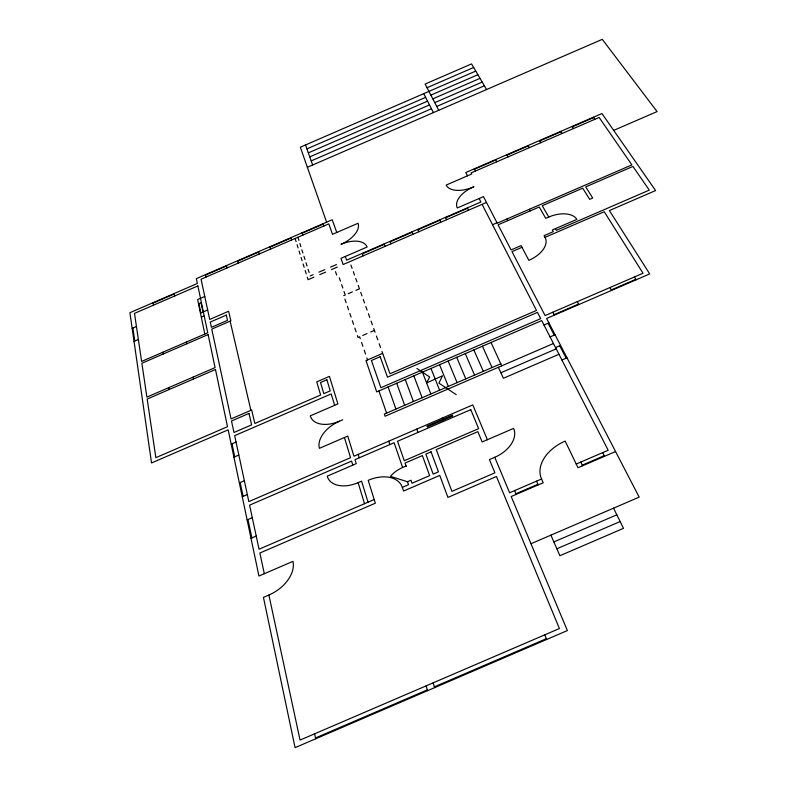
<?xml version="1.0" encoding="UTF-8"?>
<svg xmlns="http://www.w3.org/2000/svg" width="787" height="787" viewBox="0 0 787 787"><rect width="100%" height="100%" fill="white"/><g stroke="black" fill="none" stroke-linecap="round" stroke-linejoin="round"><path stroke-width="1.18" d="M427.036 87.711L473.666 67.475M475.771 71.076L300.329 147.208L326.605 222.18M306.92 148.891L425.649 97.372M430.873 95.109L477.886 74.706M308.337 152.865L427.567 101.129M432.811 98.857L480.031 78.366M309.773 156.869L429.505 104.917M434.768 102.635L482.185 82.064M311.209 160.902L431.453 108.744M436.746 106.442L484.369 85.783M307.363 167.277L602.271 39.35L657.086 111.577L613.683 130.376M205.535 275.086L226.538 265.986M237.743 261.127L258.756 252.017M269.961 247.167L290.983 238.048M302.198 233.188L323.231 224.079M153.17 303.084L174.252 293.945M474.472 169.205L495.741 159.987M507.094 155.078L528.372 145.851M539.725 140.932L561.013 131.714M572.365 126.786L593.664 117.558M204.768 296.463L197.635 299.552L204.807 334.052M132.167 328.366L136.446 326.516M473.223 187.05A23.817 13.005 -21.8 0 0 457.277 207.975L483.474 196.622L497.236 223.183L631.882 164.906L599.123 117.45L471.167 172.884L471.738 173.986L446.15 185.083A23.266 12.415 -21.9 0 0 473.223 187.05L473.941 186.735M134.046 341.391L138.364 339.522M200.449 313.098L207.67 309.97M310.196 275.932L313.108 274.673M318.942 272.145L324.765 269.626M330.599 267.098L336.433 264.57M362.463 253.778L384.351 244.295M390.185 241.766L412.083 232.283M417.927 229.755L439.825 220.271M445.668 217.743L467.576 208.25M313.915 277.181L308.071 279.71L307.274 277.201M319.758 274.653L325.602 272.125M331.445 269.587L337.289 267.059M486.484 202.456L343.132 264.53L340.958 258.343L367.116 247.02A23.777 12.995 -25 0 0 340.987 244.324A23.226 12.405 -24.9 0 0 358.055 223.252L332.498 234.319L328.818 223.862L201.059 279.228L209.706 319.453L228.624 311.258L230.866 320.84L211.772 329.104L231.063 418.92L251.683 410.007L254.831 423.475L320.624 395.035L316.748 381.872L329.448 376.383L337.898 403.918L310.275 415.861A26.66 16.222 -27.2 0 0 339.472 421.212L342.768 419.786M492.544 224.718L497.02 222.78M343.732 295.637L345.227 294.987L344.027 291.505M348.228 293.699L352.35 291.908M355.881 290.383L359.472 288.829L358.223 285.356M545.027 237.349L544.083 235.657L553.291 231.663L552.336 229.981L576.861 219.376A23.453 13.409 -20.3 0 0 548.755 217.045L545.725 218.353L539.262 206.991L498.082 224.816L511.088 249.932L521.063 245.613L528.864 260.34A25.164 14.481 -21.1 0 0 545.027 237.349L604.239 211.733L643.028 273.246L545.096 315.567L511.983 251.643L521.968 247.325M362.728 335.449L367.008 333.59M370.677 332.006L374.405 330.392M382.659 353.373L365.985 360.584L376.707 391.896L541.702 320.594L608.184 450.253L576.232 464.035M231.191 444.153L236.041 442.058M554.068 314.652L578.602 304.057M611.312 289.921L635.866 279.316M233.926 457.168L238.825 455.053M543.965 325.011L548.893 322.877M550.083 336.934L555.061 334.79M500.778 363.781L384.312 414.09L385.05 416.244L553.448 343.506M239.346 482.903L244.344 480.739M555.543 347.588L560.57 345.414M500.876 372.763L556.202 348.867M558.977 354.278L503.385 378.281L498.387 367.293M242.258 496.754L247.315 494.57M561.908 360.003L566.994 357.81M443.386 419.048L426.947 426.141L427.262 426.977L443.711 419.874M443.996 418.782L444.596 418.527M445.285 418.231L445.924 417.946M446.573 417.671L447.075 417.454M447.921 417.09L448.777 416.726M449.357 416.471L450.095 416.156M450.823 415.831L451.325 415.625M451.886 415.379L452.456 415.133L452.781 415.959L452.22 416.205M444.321 419.619L444.921 419.353M445.609 419.058L446.249 418.782M446.898 418.497L447.4 418.281M448.256 417.917L449.102 417.553M449.682 417.297L450.42 416.982M451.158 416.667L451.649 416.451M247.138 519.912L252.283 517.698M406.279 466.573L405.069 463.061L422.393 455.584L429.643 475.623L412.034 483.218L411.001 480.218L407.489 481.733L390.47 476.381A23 15.15 -26.8 0 1 402.61 467.478L394.13 442.737L354.986 459.638L356.216 463.651L327.215 476.174A28.007 17.865 -27.9 0 0 358.124 482.647L361.587 481.152L368.041 502.195M402.61 467.478L406.082 465.983M251.004 538.308L256.228 536.055M374.199 499.538L259.051 549.218L249.587 505.146L351.582 461.103L352.802 465.127M264.314 573.713L259.867 553.025L375.35 503.208L368.198 480.316A30.791 20.255 -28 0 1 402.354 487.399L408.512 484.733L407.489 481.733M494.748 457.296L489.435 459.588L494.915 472.83L451.905 491.373L436.254 449.603L477.857 431.65L482.136 441.979L513.616 428.394A28.578 18.799 -23.8 0 1 494.748 457.296L509.612 492.751L541.545 478.988A37.815 25.902 -21.2 0 1 565.174 441.094L578.012 467.734L615.562 451.551M336.757 232.48L332.212 219.75L196.347 278.628L197.37 283.477L129.914 312.714L151.537 462.953L228.171 429.83L258.943 576.025L292.941 561.367A31.667 20.747 -32.3 0 1 268.898 595.041L263.448 597.382L295.076 747.65L567.368 630.564L511.196 496.528L543.227 482.726L541.545 478.988M515.957 493.734L537.914 484.271M582.291 465.147L604.259 455.673M530.979 543.728L639.182 497.128L546.611 318.479L649.718 273.925L609.384 210.562L655.601 190.562L601.947 113.525L465.776 172.53L467.478 175.835M553.861 541.938L616.821 514.816M556.862 548.785L620.146 521.545M315.528 737.95L427.321 689.874M434.385 686.835L546.355 638.69M416.874 368.473L429.672 376.993L426.603 382.964L442.501 375.773L438.93 383.141L456.253 394.671M593.428 117.214L594.854 119.299M572.139 126.441L573.516 128.547M560.787 131.36L562.134 133.475M634.411 276.965L636.152 279.788M539.508 140.578L540.807 142.713M528.156 145.497L529.435 147.641M609.915 287.55L611.597 290.393M486.563 89.541L471.57 63.904L425.137 84.052L438.733 110.288M548.755 217.045L542.253 205.692L582.714 188.182L589.67 199.337L592.709 198.029L585.715 186.883L632.945 166.441L649.295 190.129L556.36 230.335L555.396 228.663M506.887 154.714L508.107 156.879M529.376 209.273L530.271 210.886M577.274 301.657L578.868 304.539M495.544 159.633L496.745 161.807M506.946 218.983L507.812 220.606M552.799 312.232L554.323 315.144M474.276 168.841L475.427 171.035M548.067 323.231L554.225 335.144M559.724 345.778L566.138 358.174M479.106 198.521L480.896 202.013L346.634 260.153L345.316 256.454M482.097 204.354L536.498 310.442L389.988 373.766L381.961 351.425M423.74 93.653L433.421 112.59M602.704 452.623L604.564 456.283M467.389 207.857L468.55 210.218M613.535 508.166L623.501 528.333L559.882 555.72L550.9 535.15M580.796 462.067L582.587 465.756M445.481 217.35L446.603 219.721M439.648 219.878L440.75 222.259M491.019 342.493L501.722 365.847M482.441 346.201L492.032 367.559M536.527 481.152L538.19 484.9M473.863 349.91L483.297 371.326M417.749 229.351L418.802 231.762M465.284 353.619L474.551 375.104M411.916 231.88L412.949 234.3M514.629 490.586L516.233 494.364M456.706 357.328L465.815 378.881M487.379 439.717L472.79 404.902L353.943 456.214L347.765 436.077L319.394 448.334A27.388 17.098 -27.6 0 1 339.472 421.212M448.137 361.026L457.08 382.649M390.027 241.363L391.011 243.793M439.559 364.735L448.344 386.427M544.801 634.824L546.66 639.467M384.194 243.891L385.168 246.331M430.981 368.444L439.608 390.204M442.215 418.104L443.504 421.419M422.412 372.143L430.873 393.972M413.844 375.852L422.137 397.74M362.315 253.365L363.23 255.824M405.266 379.55L413.411 401.518M416.736 429.102L417.956 432.447M396.697 383.259L404.675 405.285M350.904 265.003L352.104 268.337M353.314 271.702L354.524 275.086M355.754 278.49L356.983 281.913M360.721 292.321L361.981 295.833M363.26 299.375L364.538 302.936M365.827 306.517L367.116 310.127M368.424 313.757L369.742 317.407M371.061 321.086L372.389 324.795M373.727 328.523L375.084 332.271M376.442 336.049L377.809 339.856M379.177 343.683L380.564 347.539M305.513 144.956L312.665 164.975M388.129 386.958L395.95 409.063M323.103 223.695L323.9 225.997M378.94 390.932L386.584 413.106M339.295 277.772L340.466 281.166M341.647 284.589L342.837 288.032M360.269 338.685L359.61 336.787L358.055 337.466L357.416 335.577M361.577 342.483L362.886 346.31M364.214 350.156L365.552 354.032M366.89 357.937L367.568 359.905M335.508 271.663L336.659 275.027M344.932 299.158L346.142 302.69M347.362 306.251L348.592 309.832M349.822 313.442L351.071 317.072M352.32 320.722L353.579 324.401M354.848 328.1L356.127 331.829M388.729 441.192L389.87 444.576M402.354 487.399L403.583 491.029L439.776 475.417L447.911 497.414L496.43 476.489L559.4 628.547L300.044 740.085L268.898 595.041M302.08 232.804L302.828 235.126M297.909 237.261L298.903 240.369M299.896 243.508L300.9 246.665M301.903 249.833L302.916 253.03M303.939 256.237L304.962 259.474M305.995 262.72L307.038 265.996M308.081 269.292L309.134 272.597M295.105 238.471L296.079 241.589M297.073 244.727L298.066 247.885M299.06 251.063L300.063 254.26M301.077 257.477L302.1 260.713M303.123 263.97L304.146 267.246M305.189 270.541L306.232 273.856M433.135 682.85L434.631 687.641M290.865 237.664L291.593 239.996M358.183 454.384L359.246 457.798M426.092 685.88L427.577 690.671M334.642 405.325L331.189 393.933L234.664 435.654L248.83 501.604L350.549 457.68L344.421 437.523M358.124 482.647L364.529 503.719M269.852 246.774L270.531 249.125M258.648 251.624L259.297 253.994M237.644 260.733L238.245 263.114M226.44 265.583L227.02 267.974M230.129 321.155L250.896 410.342M314.603 733.828L315.715 738.777M205.446 274.683L205.968 277.103M231.998 443.799L234.742 456.814M240.183 482.539L243.104 496.39M247.994 519.548L251.879 537.934M202.977 311.996L201.029 302.749L198.885 303.674L200.813 312.941M203.833 316.099L201.669 317.033M186.43 342.011L186.765 343.811M193.1 377.121L193.464 379.029M174.173 293.531L174.635 296.001M162.909 352.192L163.214 354.002M168.851 387.607L169.175 389.535M153.101 302.67L153.514 305.149M132.885 328.061L134.764 341.076M197.881 285.927L134.498 313.393L141.611 361.42L207.748 332.783L197.881 285.927M226.312 315.115L210.267 322.07L211.398 327.333L227.522 320.348L226.312 315.115M208.122 334.564L141.876 363.24L146.894 397.11L215.077 367.608L208.122 334.564M215.471 369.497L147.179 399.058L155.856 457.67L227.512 426.692L215.471 369.497M248.987 413.431L231.506 420.986L233.985 432.486L251.624 424.862L248.987 413.431M326.88 379.757L320.516 382.502L323.831 393.648L330.255 390.864L326.88 379.757M380.18 356.708L371.425 360.495L380.888 387.716L540.699 318.646L537.482 312.36L387.479 377.189L380.18 356.708M470.764 409.653L397.533 441.271L404.262 460.729L478.644 428.63L470.764 409.653M431.06 451.846L425.856 454.089L433.165 474.108L438.448 471.826L431.06 451.846"/></g></svg>
